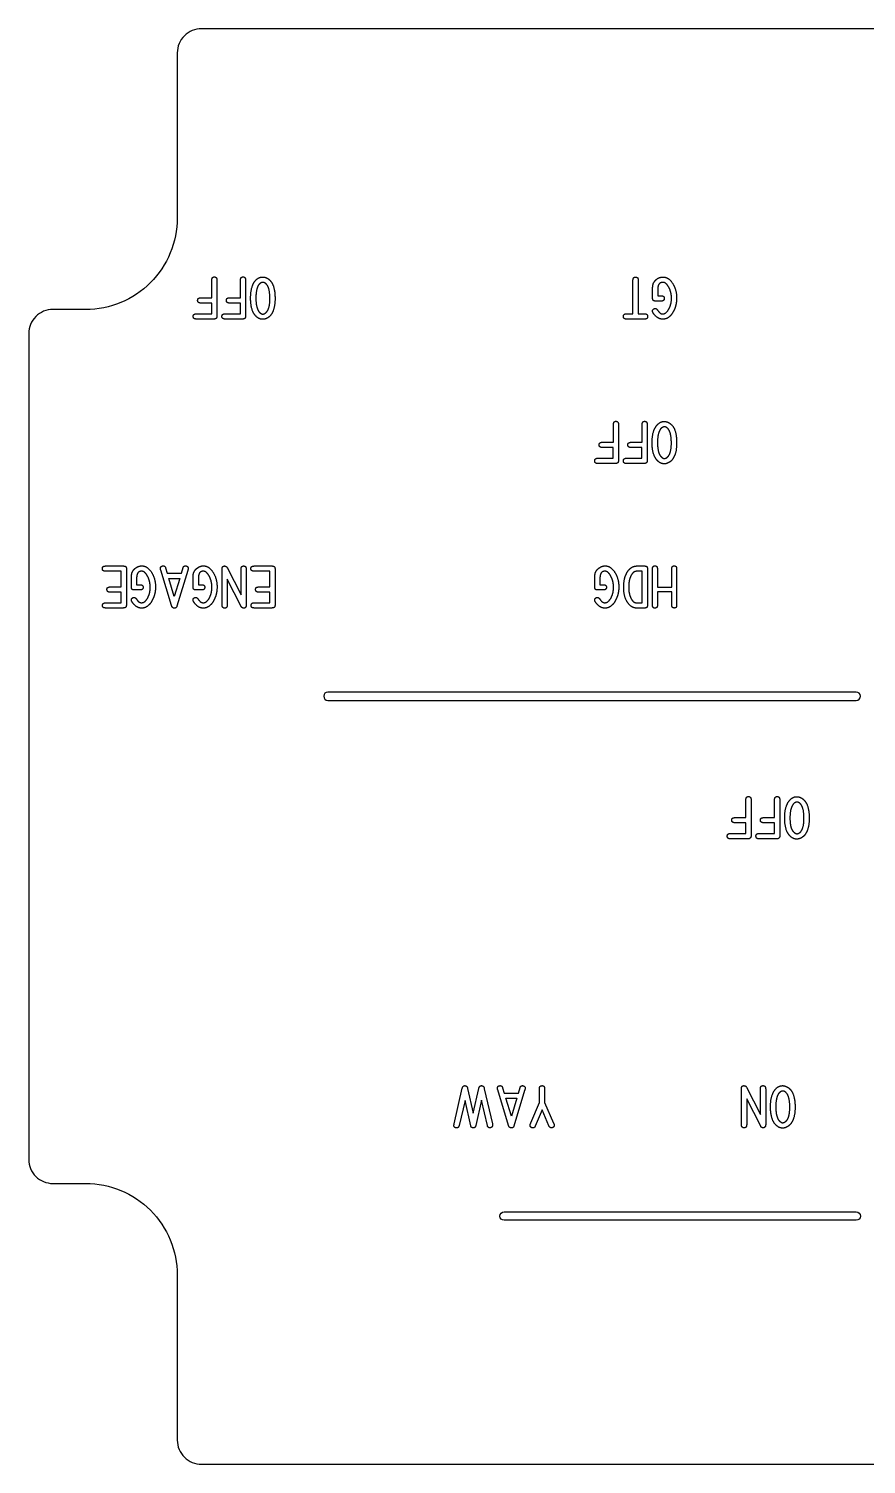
# Model space of a CAD drawing. Header units: millimetres. Extents: x -145 to -1, y 1 to 104.
# Drawn here: x -145.4 to -85, y 0.6 to 104.1 of the extents above; entities that cross this region are included whole.
import ezdxf

# ---------------------------------------------------------------- set-up
doc = ezdxf.new("R2010")
doc.units = ezdxf.units.MM
doc.layers.get('0').update_dxf_attribs({"linetype": 'CONTINUOUS'})

msp = doc.modelspace()

# ---------------------------------------------------------------- linework, layer by layer
for p, q in [((-132.2, 84.73), (-132.2, 85.99)), ((-131.83, 85.99), (-131.83, 83.46)), ((-130.13, 84.73), (-130.13, 85.99)), ((-129.76, 85.99), (-129.76, 83.46)), ((-101.83, 83.58), (-101.83, 85.99)), ((-101.45, 85.97), (-101.45, 83.58)), ((-100.41, 84.75), (-100.41, 85.47)), ((-100.04, 85.35), (-100.04, 84.88)), ((-100.04, 84.88), (-99.81, 84.88)), ((-132.2, 84.35), (-132.98, 84.35)), ((-132.97, 84.73), (-132.2, 84.73)), ((-132.2, 83.58), (-132.2, 84.35)), ((-130.13, 84.35), (-130.91, 84.35)), ((-130.9, 84.73), (-130.13, 84.73)), ((-130.13, 83.58), (-130.13, 84.35)), ((-99.82, 84.49), (-100.17, 84.49)), ((-133.32, 83.58), (-132.2, 83.58)), ((-132.08, 83.2), (-133.32, 83.2)), ((-131.25, 83.58), (-130.13, 83.58)), ((-130.01, 83.2), (-131.25, 83.2)), ((-101.01, 83.19), (-102.29, 83.19)), ((-102.28, 83.58), (-101.83, 83.58)), ((-101.45, 83.58), (-101, 83.58)), ((-103.24, 74.32), (-103.24, 75.57)), ((-102.87, 75.57), (-102.87, 73.05)), ((-101.17, 74.32), (-101.17, 75.57)), ((-100.8, 75.57), (-100.8, 73.05)), ((-103.25, 73.94), (-104.03, 73.94)), ((-104.02, 74.32), (-103.24, 74.32)), ((-103.25, 73.17), (-103.25, 73.94)), ((-101.18, 73.94), (-101.96, 73.94)), ((-101.95, 74.32), (-101.17, 74.32)), ((-101.18, 73.17), (-101.18, 73.94)), ((-104.36, 73.17), (-103.25, 73.17)), ((-103.13, 72.78), (-104.36, 72.78)), ((-102.29, 73.17), (-101.18, 73.17)), ((-101.06, 72.78), (-102.29, 72.78)), ((-139.84, 65.4), (-138.59, 65.4)), ((-135.53, 65.26), (-135.42, 64.88)), ((-134.39, 64.88), (-134.27, 65.28)), ((-131.1, 65.28), (-130.09, 63.31)), ((-129.12, 65.4), (-127.88, 65.4)), ((-101.52, 65.4), (-101, 65.4)), ((-138.73, 65.02), (-139.86, 65.02)), ((-138.73, 63.89), (-138.73, 65.02)), ((-138.36, 65.15), (-138.36, 62.61)), ((-137.99, 63.93), (-137.99, 64.64)), ((-137.62, 64.52), (-137.62, 64.05)), ((-135.1, 62.54), (-135.88, 65.1)), ((-135.42, 64.88), (-134.39, 64.88)), ((-133.94, 65.07), (-134.72, 62.5)), ((-133.55, 63.93), (-133.55, 64.64)), ((-133.17, 64.52), (-133.17, 64.05)), ((-131.46, 62.59), (-131.46, 65.18)), ((-131.09, 64.44), (-131.09, 62.62)), ((-130.08, 62.48), (-131.09, 64.44)), ((-130.09, 63.31), (-130.09, 65.17)), ((-129.72, 65.14), (-129.72, 62.6)), ((-128.02, 65.02), (-129.14, 65.02)), ((-128.02, 63.89), (-128.02, 65.02)), ((-127.64, 65.15), (-127.64, 62.61)), ((-104.58, 63.93), (-104.58, 64.64)), ((-104.21, 64.52), (-104.21, 64.05)), ((-101.16, 65.02), (-101.52, 65.02)), ((-101.16, 62.74), (-101.16, 65.02)), ((-100.78, 65.12), (-100.78, 62.6)), ((-100.42, 62.59), (-100.42, 65.17)), ((-100.07, 65.17), (-100.07, 63.88)), ((-99.03, 63.88), (-99.03, 65.19)), ((-98.68, 65.19), (-98.68, 62.59)), ((-138.73, 63.51), (-139.53, 63.51)), ((-139.52, 63.89), (-138.73, 63.89)), ((-138.73, 62.75), (-138.73, 63.51)), ((-137.41, 63.67), (-137.76, 63.67)), ((-137.62, 64.05), (-137.39, 64.05)), ((-132.96, 63.67), (-133.31, 63.67)), ((-133.17, 64.05), (-132.95, 64.05)), ((-128.02, 63.51), (-128.82, 63.51)), ((-128.8, 63.89), (-128.02, 63.89)), ((-128.02, 62.75), (-128.02, 63.51)), ((-103.99, 63.67), (-104.35, 63.67)), ((-104.21, 64.05), (-103.98, 64.05)), ((-100.07, 63.88), (-99.03, 63.88)), ((-100.07, 63.53), (-100.07, 62.57)), ((-99.03, 63.53), (-100.07, 63.53)), ((-99.03, 62.59), (-99.03, 63.53)), ((-138.6, 62.37), (-139.85, 62.37)), ((-139.84, 62.75), (-138.73, 62.75)), ((-127.88, 62.37), (-129.14, 62.37)), ((-129.12, 62.75), (-128.02, 62.75)), ((-101.52, 62.74), (-101.16, 62.74)), ((-101.01, 62.36), (-101.51, 62.36)), ((-100.07, 62.57), (-100.07, 62.56)), ((-93.69, 47.26), (-93.69, 48.52)), ((-93.31, 48.52), (-93.31, 45.99)), ((-91.62, 47.26), (-91.62, 48.52)), ((-91.24, 48.52), (-91.24, 45.99)), ((-93.69, 46.89), (-94.47, 46.89)), ((-94.46, 47.26), (-93.69, 47.26)), ((-93.69, 46.12), (-93.69, 46.89)), ((-91.62, 46.89), (-92.4, 46.89)), ((-92.39, 47.26), (-91.62, 47.26)), ((-91.62, 46.12), (-91.62, 46.89)), ((-94.81, 46.12), (-93.69, 46.12)), ((-93.57, 45.73), (-94.81, 45.73)), ((-92.74, 46.12), (-91.62, 46.12)), ((-91.5, 45.73), (-92.74, 45.73)), ((-114.72, 25.18), (-114.14, 27.75)), ((-113.76, 27.74), (-113.35, 25.95)), ((-113.35, 25.95), (-112.94, 27.74)), ((-112.55, 27.71), (-111.97, 25.18)), ((-110.8, 25.07), (-111.58, 27.63)), ((-111.23, 27.79), (-111.12, 27.41)), ((-111.12, 27.41), (-110.09, 27.41)), ((-109.64, 27.6), (-110.42, 25.03)), ((-110.09, 27.41), (-109.97, 27.81)), ((-108.57, 26.72), (-108.57, 27.69)), ((-108.2, 27.71), (-108.2, 26.72)), ((-94.01, 25.13), (-94.01, 27.72)), ((-93.64, 27.82), (-92.64, 25.85)), ((-93.63, 26.98), (-93.63, 25.16)), ((-92.62, 25.02), (-93.63, 26.98)), ((-92.64, 25.85), (-92.64, 27.71)), ((-92.26, 27.68), (-92.26, 25.14)), ((-113.94, 26.88), (-114.37, 25.06)), ((-113.52, 25.04), (-113.94, 26.88)), ((-112.75, 26.89), (-113.16, 25.07)), ((-112.33, 25.06), (-112.75, 26.89)), ((-109.19, 25.25), (-108.57, 26.72)), ((-108.38, 26.2), (-108.88, 25.02)), ((-107.89, 25.04), (-108.38, 26.2)), ((-108.2, 26.72), (-107.56, 25.24)), ((-109.2, 25.23), (-109.19, 25.25)), ((-107.56, 25.24), (-107.55, 25.22))]:
    msp.add_line(p, q)
for points in [[(-141.29, 83.89), (-143.67, 83.89, 0.414214), (-145.4, 82.15), (-145.4, 22.62, 0.414214), (-143.67, 20.89), (-141.29, 20.89, -0.414214), (-134.69, 14.29), (-134.69, 2.38, 0.414214), (-132.95, 0.65), (-13.1, 0.65, 0.414214), (-11.36, 2.38), (-11.36, 14.29, -0.414214), (-4.76, 20.89), (-2.38, 20.89, 0.414214), (-0.65, 22.62), (-0.65, 82.15, 0.414214), (-2.38, 83.89), (-4.76, 83.89, -0.414214), (-11.36, 90.49), (-11.36, 102.39, 0.414214), (-13.1, 104.13), (-132.95, 104.13, 0.414214), (-134.69, 102.39), (-134.69, 90.49, -0.414214)], [(-123.83, 55.71), (-85.73, 55.71, 1), (-85.73, 56.31), (-123.83, 56.31, 1)], [(-111.12, 18.24, -1), (-111.12, 18.84), (-85.73, 18.84, -1), (-85.73, 18.24)]]:
    msp.add_lwpolyline(points, format="xyb", close=True)
for points in [[(-134.91, 63.2), (-135.3, 64.5), (-134.51, 64.5)], [(-110.6, 25.73), (-111, 27.03), (-110.21, 27.03)]]:
    msp.add_lwpolyline(points, close=True)
for points in [[(-132.2, 85.99), (-132.2, 86.24), (-132.02, 86.24)], [(-132.02, 86.24), (-131.83, 86.24), (-131.83, 85.99)], [(-130.13, 85.99), (-130.13, 86.24), (-129.95, 86.24)], [(-129.95, 86.24), (-129.76, 86.24), (-129.76, 85.99)], [(-129.4, 84.71), (-129.4, 85.57), (-129.05, 85.98)], [(-129.05, 85.98), (-128.83, 86.23), (-128.53, 86.23)], [(-128.53, 86.23), (-128.38, 86.23), (-128.23, 86.16)], [(-128.23, 86.16), (-128.07, 86.07), (-127.96, 85.94)], [(-127.96, 85.94), (-127.64, 85.58), (-127.64, 84.66)], [(-101.83, 85.99), (-101.83, 86.23), (-101.64, 86.23)], [(-101.64, 86.23), (-101.55, 86.23), (-101.49, 86.16)], [(-101.49, 86.16), (-101.45, 86.11), (-101.45, 85.97)], [(-100.31, 85.85), (-100.21, 86.03), (-100.03, 86.13)], [(-100.03, 86.13), (-99.86, 86.23), (-99.67, 86.23)], [(-99.67, 86.23), (-99.27, 86.23), (-98.98, 85.79)], [(-128.84, 85.63), (-129.02, 85.32), (-129.02, 84.7)], [(-128.69, 85.79), (-128.78, 85.72), (-128.84, 85.63)], [(-128.52, 85.84), (-128.6, 85.84), (-128.69, 85.79)], [(-128.22, 85.66), (-128.36, 85.84), (-128.52, 85.84)], [(-128.01, 84.68), (-128.01, 85.38), (-128.22, 85.66)], [(-100.41, 85.47), (-100.41, 85.7), (-100.31, 85.85)], [(-99.68, 85.84), (-100.04, 85.84), (-100.04, 85.35)], [(-99.81, 84.88), (-99.72, 84.88), (-99.67, 84.86)], [(-99.42, 85.73), (-99.53, 85.84), (-99.68, 85.84)], [(-99.67, 84.86), (-99.57, 84.81), (-99.57, 84.69)], [(-99.15, 85.28), (-99.25, 85.56), (-99.42, 85.73)], [(-99.05, 84.7), (-99.05, 85), (-99.15, 85.28)], [(-98.98, 85.79), (-98.68, 85.32), (-98.68, 84.71)], [(-133.22, 84.54), (-133.22, 84.64), (-133.16, 84.69)], [(-132.98, 84.35), (-133.22, 84.35), (-133.22, 84.54)], [(-133.16, 84.69), (-133.11, 84.73), (-132.97, 84.73)], [(-131.15, 84.54), (-131.15, 84.64), (-131.09, 84.69)], [(-130.91, 84.35), (-131.15, 84.35), (-131.15, 84.54)], [(-131.09, 84.69), (-131.04, 84.73), (-130.9, 84.73)], [(-129.01, 83.4), (-129.4, 83.78), (-129.4, 84.71)], [(-129.02, 84.7), (-129.02, 84.12), (-128.85, 83.81)], [(-128.2, 83.77), (-128.01, 84.05), (-128.01, 84.68)], [(-127.64, 84.66), (-127.64, 83.88), (-127.95, 83.48)], [(-100.42, 83.77), (-100.42, 83.85), (-100.36, 83.9)], [(-100.37, 84.55), (-100.42, 84.6), (-100.41, 84.75)], [(-100.17, 84.49), (-100.31, 84.49), (-100.37, 84.55)], [(-100.36, 83.9), (-100.31, 83.96), (-100.22, 83.96)], [(-100.22, 83.96), (-100.13, 83.96), (-100.06, 83.85)], [(-100.06, 83.85), (-99.95, 83.69), (-99.87, 83.63)], [(-99.67, 84.51), (-99.71, 84.49), (-99.82, 84.49)], [(-99.68, 83.57), (-99.44, 83.57), (-99.25, 83.92)], [(-99.57, 84.69), (-99.57, 84.56), (-99.67, 84.51)], [(-99.25, 83.92), (-99.05, 84.26), (-99.05, 84.7)], [(-98.82, 83.94), (-98.97, 83.58), (-99.21, 83.36)], [(-98.68, 84.71), (-98.68, 84.31), (-98.82, 83.94)], [(-133.54, 83.39), (-133.54, 83.58), (-133.32, 83.58)], [(-133.32, 83.2), (-133.54, 83.2), (-133.54, 83.39)], [(-131.88, 83.25), (-131.95, 83.19), (-132.08, 83.2)], [(-131.83, 83.46), (-131.83, 83.32), (-131.88, 83.25)], [(-131.47, 83.39), (-131.47, 83.58), (-131.25, 83.58)], [(-131.25, 83.2), (-131.47, 83.2), (-131.47, 83.39)], [(-129.81, 83.25), (-129.88, 83.19), (-130.01, 83.2)], [(-129.76, 83.46), (-129.76, 83.32), (-129.81, 83.25)], [(-128.52, 83.18), (-128.79, 83.18), (-129.01, 83.4)], [(-128.85, 83.81), (-128.79, 83.7), (-128.7, 83.63)], [(-128.7, 83.63), (-128.61, 83.56), (-128.52, 83.56)], [(-128.52, 83.56), (-128.44, 83.56), (-128.35, 83.62)], [(-128.22, 83.26), (-128.38, 83.18), (-128.52, 83.18)], [(-128.35, 83.62), (-128.26, 83.68), (-128.2, 83.77)], [(-127.95, 83.48), (-128.06, 83.34), (-128.22, 83.26)], [(-102.52, 83.39), (-102.52, 83.58), (-102.28, 83.58)], [(-102.29, 83.19), (-102.52, 83.19), (-102.52, 83.39)], [(-100.77, 83.38), (-100.77, 83.19), (-101.01, 83.19)], [(-101, 83.58), (-100.77, 83.58), (-100.77, 83.38)], [(-100.29, 83.52), (-100.42, 83.68), (-100.42, 83.77)], [(-99.68, 83.19), (-100.02, 83.19), (-100.29, 83.52)], [(-99.87, 83.63), (-99.79, 83.57), (-99.68, 83.57)], [(-99.21, 83.36), (-99.41, 83.19), (-99.68, 83.19)], [(-103.24, 75.57), (-103.24, 75.83), (-103.06, 75.83)], [(-103.06, 75.83), (-102.87, 75.83), (-102.87, 75.57)], [(-101.17, 75.57), (-101.17, 75.83), (-100.99, 75.83)], [(-100.99, 75.83), (-100.8, 75.83), (-100.8, 75.57)], [(-100.45, 74.3), (-100.45, 75.16), (-100.09, 75.56)], [(-100.09, 75.56), (-99.87, 75.82), (-99.57, 75.82)], [(-99.57, 75.82), (-99.43, 75.82), (-99.27, 75.74)], [(-99.27, 75.74), (-99.12, 75.66), (-99, 75.53)], [(-99.88, 75.22), (-100.06, 74.91), (-100.06, 74.28)], [(-99.73, 75.37), (-99.83, 75.31), (-99.88, 75.22)], [(-99.56, 75.43), (-99.64, 75.43), (-99.73, 75.37)], [(-99.27, 75.25), (-99.4, 75.43), (-99.56, 75.43)], [(-99.06, 74.27), (-99.06, 74.97), (-99.27, 75.25)], [(-99, 75.53), (-98.68, 75.17), (-98.68, 74.25)], [(-104.27, 74.13), (-104.27, 74.23), (-104.21, 74.27)], [(-104.03, 73.94), (-104.27, 73.94), (-104.27, 74.13)], [(-104.21, 74.27), (-104.15, 74.32), (-104.02, 74.32)], [(-102.2, 74.13), (-102.2, 74.23), (-102.14, 74.27)], [(-101.96, 73.94), (-102.2, 73.94), (-102.2, 74.13)], [(-102.14, 74.27), (-102.08, 74.32), (-101.95, 74.32)], [(-100.05, 72.98), (-100.45, 73.37), (-100.45, 74.3)], [(-100.06, 74.28), (-100.06, 73.7), (-99.89, 73.39)], [(-99.25, 73.35), (-99.06, 73.64), (-99.06, 74.27)], [(-98.68, 74.25), (-98.68, 73.46), (-99, 73.06)], [(-104.59, 72.98), (-104.59, 73.17), (-104.36, 73.17)], [(-104.36, 72.78), (-104.59, 72.78), (-104.59, 72.98)], [(-102.93, 72.84), (-102.99, 72.78), (-103.13, 72.78)], [(-102.87, 73.05), (-102.87, 72.9), (-102.93, 72.84)], [(-102.52, 72.98), (-102.52, 73.17), (-102.29, 73.17)], [(-102.29, 72.78), (-102.52, 72.78), (-102.52, 72.98)], [(-100.86, 72.84), (-100.92, 72.78), (-101.06, 72.78)], [(-100.8, 73.05), (-100.8, 72.9), (-100.86, 72.84)], [(-99.57, 72.76), (-99.84, 72.76), (-100.05, 72.98)], [(-99.89, 73.39), (-99.83, 73.29), (-99.74, 73.22)], [(-99.74, 73.22), (-99.65, 73.15), (-99.57, 73.15)], [(-99.57, 73.15), (-99.49, 73.15), (-99.39, 73.21)], [(-99.26, 72.85), (-99.42, 72.76), (-99.57, 72.76)], [(-99.39, 73.21), (-99.3, 73.27), (-99.25, 73.35)], [(-99, 73.06), (-99.1, 72.93), (-99.26, 72.85)], [(-140.09, 65.21), (-140.09, 65.31), (-140.03, 65.36)], [(-140.04, 65.07), (-140.09, 65.11), (-140.09, 65.21)], [(-140.03, 65.36), (-139.97, 65.4), (-139.84, 65.4)], [(-138.59, 65.4), (-138.45, 65.4), (-138.4, 65.35)], [(-138.4, 65.35), (-138.35, 65.3), (-138.36, 65.15)], [(-137.9, 65.03), (-137.79, 65.2), (-137.62, 65.3)], [(-137.62, 65.3), (-137.44, 65.41), (-137.25, 65.41)], [(-137.25, 65.41), (-136.85, 65.41), (-136.56, 64.96)], [(-135.91, 65.22), (-135.91, 65.3), (-135.85, 65.35)], [(-135.88, 65.1), (-135.91, 65.19), (-135.91, 65.22)], [(-135.85, 65.35), (-135.8, 65.41), (-135.71, 65.41)], [(-135.71, 65.41), (-135.57, 65.41), (-135.53, 65.26)], [(-134.27, 65.28), (-134.23, 65.41), (-134.1, 65.41)], [(-134.1, 65.41), (-134.02, 65.41), (-133.96, 65.36)], [(-133.96, 65.36), (-133.9, 65.3), (-133.9, 65.23)], [(-133.9, 65.23), (-133.9, 65.19), (-133.94, 65.07)], [(-133.45, 65.03), (-133.34, 65.2), (-133.17, 65.3)], [(-133.17, 65.3), (-133, 65.41), (-132.81, 65.41)], [(-132.81, 65.41), (-132.41, 65.41), (-132.12, 64.96)], [(-131.46, 65.18), (-131.46, 65.4), (-131.28, 65.4)], [(-131.28, 65.4), (-131.16, 65.4), (-131.1, 65.28)], [(-130.09, 65.17), (-130.09, 65.4), (-129.9, 65.4)], [(-129.9, 65.4), (-129.8, 65.4), (-129.76, 65.34)], [(-129.76, 65.34), (-129.72, 65.28), (-129.72, 65.14)], [(-129.38, 65.21), (-129.38, 65.31), (-129.32, 65.36)], [(-129.32, 65.07), (-129.38, 65.11), (-129.38, 65.21)], [(-129.32, 65.36), (-129.26, 65.4), (-129.12, 65.4)], [(-127.88, 65.4), (-127.74, 65.4), (-127.69, 65.35)], [(-127.69, 65.35), (-127.64, 65.3), (-127.64, 65.15)], [(-104.49, 65.03), (-104.38, 65.2), (-104.2, 65.3)], [(-104.2, 65.3), (-104.03, 65.41), (-103.84, 65.41)], [(-103.84, 65.41), (-103.44, 65.41), (-103.15, 64.96)], [(-102.33, 64.79), (-102.18, 65.1), (-101.99, 65.25)], [(-101.99, 65.25), (-101.79, 65.4), (-101.52, 65.4)], [(-101, 65.4), (-100.86, 65.4), (-100.82, 65.34)], [(-100.82, 65.34), (-100.78, 65.29), (-100.78, 65.12)], [(-100.42, 65.17), (-100.42, 65.3), (-100.38, 65.35)], [(-100.38, 65.35), (-100.34, 65.41), (-100.24, 65.41)], [(-100.24, 65.41), (-100.15, 65.41), (-100.1, 65.35)], [(-100.1, 65.35), (-100.07, 65.3), (-100.07, 65.17)], [(-99.03, 65.19), (-99.03, 65.3), (-98.99, 65.35)], [(-98.99, 65.35), (-98.95, 65.41), (-98.85, 65.41)], [(-98.85, 65.41), (-98.68, 65.41), (-98.68, 65.19)], [(-139.86, 65.02), (-139.98, 65.02), (-140.04, 65.07)], [(-137.99, 64.64), (-137.99, 64.87), (-137.9, 65.03)], [(-137.27, 65.02), (-137.62, 65.02), (-137.62, 64.52)], [(-137.01, 64.91), (-137.12, 65.02), (-137.27, 65.02)], [(-136.74, 64.45), (-136.84, 64.73), (-137.01, 64.91)], [(-136.64, 63.87), (-136.64, 64.18), (-136.74, 64.45)], [(-136.56, 64.96), (-136.26, 64.5), (-136.26, 63.89)], [(-133.55, 64.64), (-133.55, 64.87), (-133.45, 65.03)], [(-132.82, 65.02), (-133.17, 65.02), (-133.17, 64.52)], [(-132.56, 64.91), (-132.67, 65.02), (-132.82, 65.02)], [(-132.29, 64.45), (-132.39, 64.73), (-132.56, 64.91)], [(-132.19, 63.87), (-132.19, 64.18), (-132.29, 64.45)], [(-132.12, 64.96), (-131.82, 64.5), (-131.82, 63.89)], [(-129.14, 65.02), (-129.27, 65.02), (-129.32, 65.07)], [(-104.58, 64.64), (-104.58, 64.87), (-104.49, 65.03)], [(-103.86, 65.02), (-104.21, 65.02), (-104.21, 64.52)], [(-103.6, 64.91), (-103.71, 65.02), (-103.86, 65.02)], [(-103.33, 64.45), (-103.43, 64.73), (-103.6, 64.91)], [(-103.23, 63.87), (-103.23, 64.18), (-103.33, 64.45)], [(-103.15, 64.96), (-102.85, 64.5), (-102.85, 63.89)], [(-102.5, 63.87), (-102.5, 64.4), (-102.33, 64.79)], [(-102.11, 64.28), (-102.13, 64.17), (-102.13, 63.92)], [(-101.86, 64.87), (-102.05, 64.63), (-102.11, 64.28)], [(-101.52, 65.02), (-101.74, 65.02), (-101.86, 64.87)], [(-139.76, 63.71), (-139.76, 63.81), (-139.7, 63.85)], [(-139.53, 63.51), (-139.76, 63.51), (-139.76, 63.71)], [(-139.7, 63.85), (-139.65, 63.89), (-139.52, 63.89)], [(-137.95, 63.72), (-138, 63.78), (-137.99, 63.93)], [(-137.76, 63.67), (-137.9, 63.67), (-137.95, 63.72)], [(-137.94, 63.08), (-137.89, 63.13), (-137.81, 63.13)], [(-137.81, 63.13), (-137.71, 63.13), (-137.64, 63.03)], [(-137.25, 63.69), (-137.29, 63.67), (-137.41, 63.67)], [(-137.39, 64.05), (-137.3, 64.05), (-137.25, 64.03)], [(-137.25, 64.03), (-137.15, 63.98), (-137.15, 63.87)], [(-137.15, 63.87), (-137.15, 63.74), (-137.25, 63.69)], [(-136.83, 63.09), (-136.64, 63.44), (-136.64, 63.87)], [(-136.26, 63.89), (-136.26, 63.49), (-136.4, 63.12)], [(-133.5, 63.72), (-133.55, 63.78), (-133.55, 63.93)], [(-133.31, 63.67), (-133.45, 63.67), (-133.5, 63.72)], [(-133.5, 63.08), (-133.44, 63.13), (-133.36, 63.13)], [(-133.36, 63.13), (-133.26, 63.13), (-133.2, 63.03)], [(-132.8, 63.69), (-132.84, 63.67), (-132.96, 63.67)], [(-132.95, 64.05), (-132.85, 64.05), (-132.8, 64.03)], [(-132.8, 64.03), (-132.71, 63.98), (-132.71, 63.87)], [(-132.71, 63.87), (-132.71, 63.74), (-132.8, 63.69)], [(-132.38, 63.09), (-132.19, 63.44), (-132.19, 63.87)], [(-131.82, 63.89), (-131.82, 63.49), (-131.96, 63.12)], [(-129.04, 63.71), (-129.04, 63.81), (-128.99, 63.85)], [(-128.82, 63.51), (-129.04, 63.51), (-129.04, 63.71)], [(-128.99, 63.85), (-128.93, 63.89), (-128.8, 63.89)], [(-104.54, 63.72), (-104.59, 63.78), (-104.58, 63.93)], [(-104.35, 63.67), (-104.49, 63.67), (-104.54, 63.72)], [(-104.53, 63.08), (-104.48, 63.13), (-104.4, 63.13)], [(-104.4, 63.13), (-104.3, 63.13), (-104.23, 63.03)], [(-103.84, 63.69), (-103.88, 63.67), (-103.99, 63.67)], [(-103.98, 64.05), (-103.89, 64.05), (-103.84, 64.03)], [(-103.84, 64.03), (-103.74, 63.98), (-103.74, 63.87)], [(-103.74, 63.87), (-103.74, 63.74), (-103.84, 63.69)], [(-103.42, 63.09), (-103.23, 63.44), (-103.23, 63.87)], [(-102.85, 63.89), (-102.85, 63.49), (-102.99, 63.12)], [(-102.14, 62.66), (-102.5, 63.1), (-102.5, 63.87)], [(-102.13, 63.92), (-102.13, 63.63), (-102.12, 63.55)], [(-102.12, 63.55), (-102.11, 63.46), (-102.07, 63.33)], [(-102.07, 63.33), (-101.97, 62.95), (-101.76, 62.8)], [(-140.08, 62.55), (-140.08, 62.65), (-140.02, 62.7)], [(-140.02, 62.41), (-140.08, 62.45), (-140.08, 62.55)], [(-140.02, 62.7), (-139.97, 62.75), (-139.84, 62.75)], [(-139.85, 62.37), (-139.97, 62.37), (-140.02, 62.41)], [(-138.41, 62.42), (-138.46, 62.37), (-138.6, 62.37)], [(-138.36, 62.61), (-138.36, 62.47), (-138.41, 62.42)], [(-138, 62.94), (-138, 63.02), (-137.94, 63.08)], [(-137.87, 62.7), (-138, 62.86), (-138, 62.94)], [(-137.26, 62.36), (-137.6, 62.36), (-137.87, 62.7)], [(-137.64, 63.03), (-137.54, 62.87), (-137.46, 62.81)], [(-137.46, 62.81), (-137.37, 62.75), (-137.27, 62.75)], [(-137.27, 62.75), (-137.02, 62.75), (-136.83, 63.09)], [(-136.79, 62.54), (-136.99, 62.36), (-137.26, 62.36)], [(-136.4, 63.12), (-136.55, 62.75), (-136.79, 62.54)], [(-135.02, 62.4), (-135.07, 62.44), (-135.1, 62.54)], [(-134.9, 62.36), (-134.98, 62.36), (-135.02, 62.4)], [(-134.72, 62.5), (-134.76, 62.36), (-134.9, 62.36)], [(-133.55, 62.94), (-133.55, 63.02), (-133.5, 63.08)], [(-133.42, 62.7), (-133.55, 62.86), (-133.55, 62.94)], [(-132.82, 62.36), (-133.16, 62.36), (-133.42, 62.7)], [(-133.2, 63.03), (-133.09, 62.87), (-133.01, 62.81)], [(-133.01, 62.81), (-132.93, 62.75), (-132.82, 62.75)], [(-132.82, 62.75), (-132.57, 62.75), (-132.38, 63.09)], [(-132.35, 62.54), (-132.55, 62.36), (-132.82, 62.36)], [(-131.96, 63.12), (-132.1, 62.75), (-132.35, 62.54)], [(-131.27, 62.36), (-131.46, 62.36), (-131.46, 62.59)], [(-131.13, 62.42), (-131.17, 62.36), (-131.27, 62.36)], [(-131.09, 62.62), (-131.09, 62.48), (-131.13, 62.42)], [(-129.89, 62.36), (-130.02, 62.36), (-130.08, 62.48)], [(-129.76, 62.42), (-129.81, 62.36), (-129.89, 62.36)], [(-129.72, 62.6), (-129.72, 62.46), (-129.76, 62.42)], [(-129.36, 62.55), (-129.36, 62.65), (-129.31, 62.7)], [(-129.31, 62.41), (-129.36, 62.45), (-129.36, 62.55)], [(-129.31, 62.7), (-129.25, 62.75), (-129.12, 62.75)], [(-129.14, 62.37), (-129.26, 62.37), (-129.31, 62.41)], [(-127.69, 62.42), (-127.74, 62.37), (-127.88, 62.37)], [(-127.64, 62.61), (-127.64, 62.47), (-127.69, 62.42)], [(-104.59, 62.94), (-104.59, 63.02), (-104.53, 63.08)], [(-104.46, 62.7), (-104.59, 62.86), (-104.59, 62.94)], [(-103.85, 62.36), (-104.19, 62.36), (-104.46, 62.7)], [(-104.23, 63.03), (-104.13, 62.87), (-104.04, 62.81)], [(-104.04, 62.81), (-103.96, 62.75), (-103.86, 62.75)], [(-103.86, 62.75), (-103.61, 62.75), (-103.42, 63.09)], [(-103.38, 62.54), (-103.58, 62.36), (-103.85, 62.36)], [(-102.99, 63.12), (-103.14, 62.75), (-103.38, 62.54)], [(-101.51, 62.36), (-101.89, 62.36), (-102.14, 62.66)], [(-101.76, 62.8), (-101.67, 62.74), (-101.52, 62.74)], [(-100.83, 62.42), (-100.89, 62.36), (-101.01, 62.36)], [(-100.78, 62.6), (-100.78, 62.47), (-100.83, 62.42)], [(-100.38, 62.42), (-100.42, 62.47), (-100.42, 62.59)], [(-100.25, 62.36), (-100.34, 62.36), (-100.38, 62.42)], [(-100.11, 62.42), (-100.16, 62.36), (-100.25, 62.36)], [(-100.07, 62.56), (-100.06, 62.48), (-100.11, 62.42)], [(-98.85, 62.37), (-99.03, 62.37), (-99.03, 62.59)], [(-98.72, 62.42), (-98.76, 62.37), (-98.85, 62.37)], [(-98.68, 62.59), (-98.68, 62.47), (-98.72, 62.42)], [(-93.69, 48.52), (-93.69, 48.78), (-93.5, 48.78)], [(-93.5, 48.78), (-93.31, 48.78), (-93.31, 48.52)], [(-91.62, 48.52), (-91.62, 48.78), (-91.43, 48.78)], [(-91.43, 48.78), (-91.24, 48.78), (-91.24, 48.52)], [(-90.53, 48.51), (-90.31, 48.77), (-90.02, 48.77)], [(-90.02, 48.77), (-89.87, 48.77), (-89.71, 48.69)], [(-89.71, 48.69), (-89.56, 48.61), (-89.45, 48.48)], [(-90.89, 47.25), (-90.89, 48.11), (-90.53, 48.51)], [(-90.32, 48.16), (-90.51, 47.86), (-90.51, 47.23)], [(-90.18, 48.32), (-90.27, 48.26), (-90.32, 48.16)], [(-90, 48.38), (-90.08, 48.38), (-90.18, 48.32)], [(-89.71, 48.2), (-89.84, 48.38), (-90, 48.38)], [(-89.5, 47.22), (-89.5, 47.92), (-89.71, 48.2)], [(-89.45, 48.48), (-89.12, 48.11), (-89.12, 47.2)], [(-94.71, 47.08), (-94.71, 47.18), (-94.65, 47.22)], [(-94.47, 46.89), (-94.71, 46.89), (-94.71, 47.08)], [(-94.65, 47.22), (-94.6, 47.26), (-94.46, 47.26)], [(-92.64, 47.08), (-92.64, 47.18), (-92.58, 47.22)], [(-92.4, 46.89), (-92.64, 46.89), (-92.64, 47.08)], [(-92.58, 47.22), (-92.53, 47.26), (-92.39, 47.26)], [(-90.5, 45.93), (-90.89, 46.32), (-90.89, 47.25)], [(-90.51, 47.23), (-90.51, 46.65), (-90.34, 46.34)], [(-89.69, 46.3), (-89.5, 46.59), (-89.5, 47.22)], [(-89.12, 47.2), (-89.12, 46.41), (-89.44, 46.01)], [(-95.03, 45.93), (-95.03, 46.12), (-94.81, 46.12)], [(-94.81, 45.73), (-95.03, 45.73), (-95.03, 45.93)], [(-93.37, 45.79), (-93.43, 45.72), (-93.57, 45.73)], [(-93.31, 45.99), (-93.31, 45.85), (-93.37, 45.79)], [(-92.96, 45.93), (-92.96, 46.12), (-92.74, 46.12)], [(-92.74, 45.73), (-92.96, 45.73), (-92.96, 45.93)], [(-91.3, 45.79), (-91.36, 45.72), (-91.5, 45.73)], [(-91.24, 45.99), (-91.24, 45.85), (-91.3, 45.79)], [(-90.01, 45.71), (-90.28, 45.71), (-90.5, 45.93)], [(-90.34, 46.34), (-90.27, 46.24), (-90.18, 46.17)], [(-90.18, 46.17), (-90.09, 46.1), (-90.01, 46.1)], [(-90.01, 46.1), (-89.93, 46.1), (-89.83, 46.16)], [(-89.7, 45.8), (-89.86, 45.71), (-90.01, 45.71)], [(-89.83, 46.16), (-89.74, 46.22), (-89.69, 46.3)], [(-89.44, 46.01), (-89.55, 45.88), (-89.7, 45.8)], [(-112.87, 27.9), (-112.83, 27.94), (-112.75, 27.94)], [(-112.75, 27.94), (-112.66, 27.94), (-112.61, 27.88)], [(-111.55, 27.89), (-111.5, 27.94), (-111.41, 27.94)], [(-111.41, 27.94), (-111.27, 27.94), (-111.23, 27.79)], [(-109.97, 27.81), (-109.93, 27.94), (-109.8, 27.94)], [(-109.8, 27.94), (-109.72, 27.94), (-109.66, 27.89)], [(-94.01, 27.72), (-94.01, 27.94), (-93.82, 27.94)], [(-93.82, 27.94), (-93.7, 27.94), (-93.64, 27.82)], [(-92.64, 27.71), (-92.64, 27.94), (-92.45, 27.94)], [(-92.45, 27.94), (-92.35, 27.94), (-92.31, 27.88)], [(-91.56, 27.68), (-91.34, 27.94), (-91.04, 27.94)], [(-91.04, 27.94), (-90.89, 27.94), (-90.74, 27.86)], [(-114.14, 27.75), (-114.09, 27.94), (-113.95, 27.94)], [(-113.95, 27.94), (-113.86, 27.94), (-113.82, 27.89)], [(-113.82, 27.89), (-113.78, 27.85), (-113.76, 27.74)], [(-112.94, 27.74), (-112.92, 27.85), (-112.87, 27.9)], [(-112.61, 27.88), (-112.58, 27.86), (-112.55, 27.71)], [(-111.6, 27.75), (-111.6, 27.83), (-111.55, 27.89)], [(-111.58, 27.63), (-111.6, 27.72), (-111.6, 27.75)], [(-109.66, 27.89), (-109.6, 27.83), (-109.6, 27.76)], [(-109.6, 27.76), (-109.6, 27.73), (-109.64, 27.6)], [(-108.57, 27.69), (-108.57, 27.84), (-108.53, 27.88)], [(-108.53, 27.88), (-108.47, 27.94), (-108.38, 27.94)], [(-108.38, 27.94), (-108.2, 27.94), (-108.2, 27.71)], [(-92.31, 27.88), (-92.26, 27.82), (-92.26, 27.68)], [(-91.91, 26.42), (-91.91, 27.28), (-91.56, 27.68)], [(-91.35, 27.34), (-91.53, 27.03), (-91.53, 26.4)], [(-91.2, 27.49), (-91.29, 27.43), (-91.35, 27.34)], [(-91.03, 27.55), (-91.11, 27.55), (-91.2, 27.49)], [(-90.73, 27.37), (-90.87, 27.55), (-91.03, 27.55)], [(-90.74, 27.86), (-90.58, 27.78), (-90.47, 27.65)], [(-90.52, 26.39), (-90.52, 27.09), (-90.73, 27.37)], [(-90.47, 27.65), (-90.14, 27.29), (-90.14, 26.37)], [(-91.52, 25.1), (-91.91, 25.49), (-91.91, 26.42)], [(-91.53, 26.4), (-91.53, 25.82), (-91.36, 25.51)], [(-90.71, 25.47), (-90.52, 25.76), (-90.52, 26.39)], [(-90.14, 26.37), (-90.14, 25.58), (-90.46, 25.18)], [(-114.74, 25.08), (-114.74, 25.12), (-114.72, 25.18)], [(-114.69, 24.94), (-114.74, 24.99), (-114.74, 25.08)], [(-114.56, 24.89), (-114.64, 24.89), (-114.69, 24.94)], [(-114.37, 25.06), (-114.41, 24.89), (-114.56, 24.89)], [(-113.35, 24.9), (-113.49, 24.9), (-113.52, 25.04)], [(-113.23, 24.93), (-113.27, 24.9), (-113.35, 24.9)], [(-113.16, 25.07), (-113.19, 24.97), (-113.23, 24.93)], [(-112.14, 24.9), (-112.29, 24.9), (-112.33, 25.06)], [(-112.01, 24.95), (-112.07, 24.9), (-112.14, 24.9)], [(-111.96, 25.08), (-111.96, 25.01), (-112.01, 24.95)], [(-111.97, 25.18), (-111.96, 25.11), (-111.96, 25.08)], [(-110.72, 24.93), (-110.76, 24.97), (-110.8, 25.07)], [(-110.6, 24.89), (-110.68, 24.89), (-110.72, 24.93)], [(-110.42, 25.03), (-110.46, 24.89), (-110.6, 24.89)], [(-109.25, 25.08), (-109.25, 25.13), (-109.2, 25.23)], [(-109.19, 24.95), (-109.25, 25), (-109.25, 25.08)], [(-109.05, 24.89), (-109.14, 24.89), (-109.19, 24.95)], [(-108.88, 25.02), (-108.94, 24.89), (-109.05, 24.89)], [(-107.7, 24.9), (-107.83, 24.9), (-107.89, 25.04)], [(-107.57, 24.95), (-107.62, 24.9), (-107.7, 24.9)], [(-107.51, 25.08), (-107.51, 25.01), (-107.57, 24.95)], [(-107.55, 25.22), (-107.51, 25.14), (-107.51, 25.08)], [(-93.82, 24.9), (-94.01, 24.9), (-94.01, 25.13)], [(-93.67, 24.96), (-93.71, 24.9), (-93.82, 24.9)], [(-93.63, 25.16), (-93.63, 25.02), (-93.67, 24.96)], [(-92.44, 24.9), (-92.56, 24.9), (-92.62, 25.02)], [(-92.31, 24.96), (-92.36, 24.9), (-92.44, 24.9)], [(-92.26, 25.14), (-92.26, 25), (-92.31, 24.96)], [(-91.03, 24.88), (-91.3, 24.88), (-91.52, 25.1)], [(-91.36, 25.51), (-91.3, 25.41), (-91.2, 25.34)], [(-91.2, 25.34), (-91.12, 25.27), (-91.03, 25.27)], [(-91.03, 25.27), (-90.95, 25.27), (-90.86, 25.33)], [(-90.72, 24.97), (-90.88, 24.88), (-91.03, 24.88)], [(-90.86, 25.33), (-90.77, 25.39), (-90.71, 25.47)], [(-90.46, 25.18), (-90.57, 25.05), (-90.72, 24.97)]]:
    msp.add_open_spline(points, degree=2)

doc.saveas('drawing.dxf')
